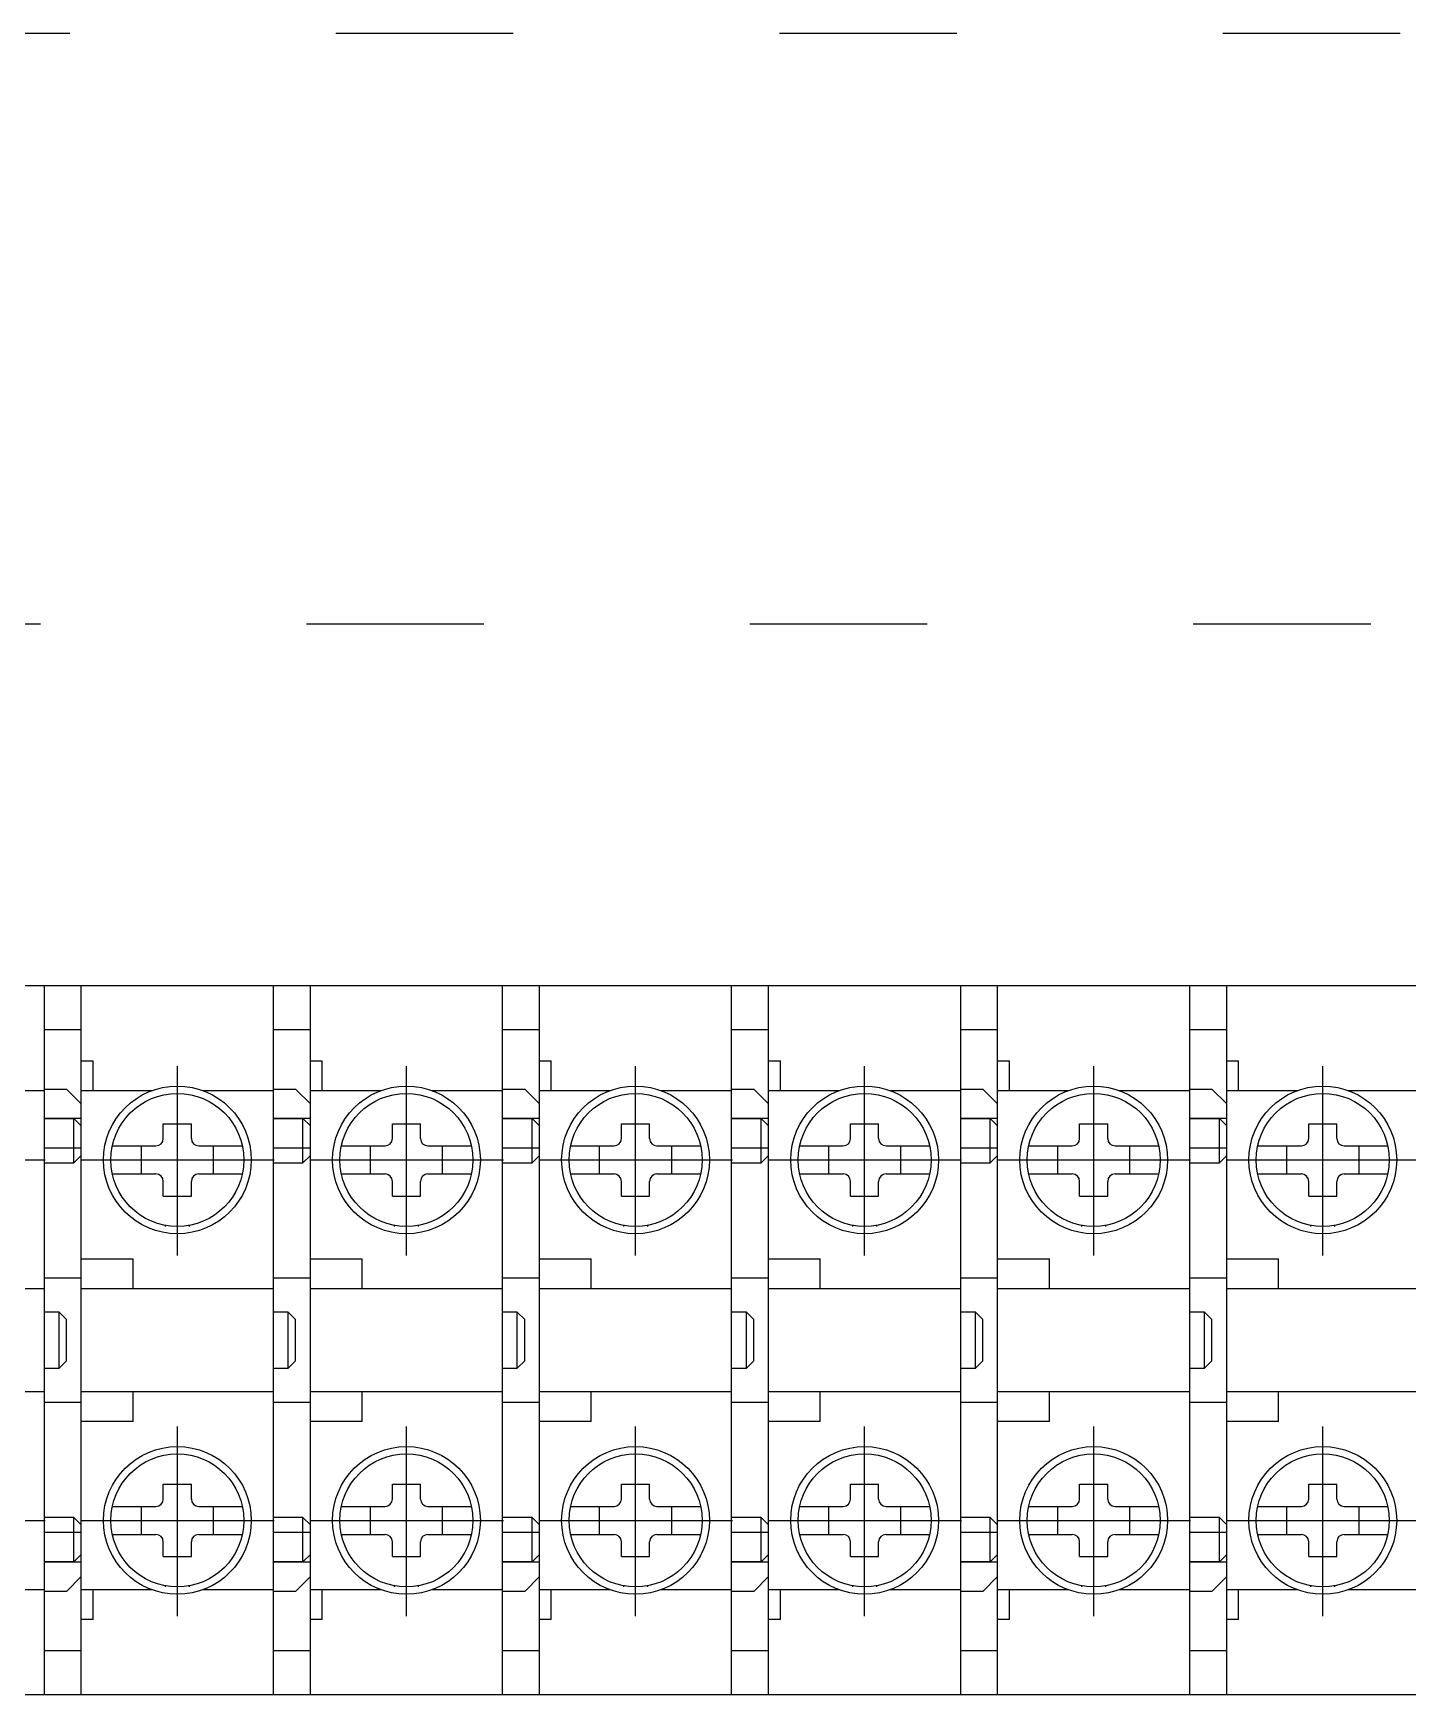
# Model space of a CAD drawing. Header units: millimetres. Extents: x 14879 to 38758, y -20740 to 1136.
# Drawn here: x 35411.6 to 35504.6, y -7516.8 to -7404.4 of the extents above; entities that cross this region are included whole.
import ezdxf

# ---------------------------------------------------------------- set-up
doc = ezdxf.new("R2010")
doc.units = ezdxf.units.MM
doc.linetypes.add('ACAD_ISO03W100', pattern=[30, 12, -18])
doc.linetypes.add('CENTER', pattern=[50.8, 31.75, -6.35, 6.35, -6.35])

msp = doc.modelspace()

# ---------------------------------------------------------------- linework, layer by layer
at = {"color": 3}
for p, q in [((35396.88, -7468.84), (35412.38, -7468.84)), ((35412.38, -7516.84), (35412.38, -7468.84)), ((35412.38, -7516.84), (35412.38, -7468.84)), ((35412.38, -7468.84), (35427.88, -7468.84)), ((35412.38, -7516.84), (35412.38, -7468.84)), ((35414.88, -7489.34), (35414.88, -7468.84)), ((35427.88, -7516.84), (35427.88, -7468.84)), ((35427.88, -7516.84), (35427.88, -7468.84)), ((35427.88, -7468.84), (35443.38, -7468.84)), ((35427.88, -7516.84), (35427.88, -7468.84)), ((35430.38, -7489.34), (35430.38, -7468.84)), ((35443.38, -7516.84), (35443.38, -7468.84)), ((35443.38, -7516.84), (35443.38, -7468.84)), ((35443.38, -7468.84), (35458.88, -7468.84)), ((35443.38, -7516.84), (35443.38, -7468.84)), ((35445.88, -7489.34), (35445.88, -7468.84)), ((35458.88, -7516.84), (35458.88, -7468.84)), ((35458.88, -7516.84), (35458.88, -7468.84)), ((35458.88, -7468.84), (35474.38, -7468.84)), ((35458.88, -7516.84), (35458.88, -7468.84)), ((35461.38, -7489.34), (35461.38, -7468.84)), ((35474.38, -7516.84), (35474.38, -7468.84)), ((35474.38, -7516.84), (35474.38, -7468.84)), ((35474.38, -7468.84), (35489.88, -7468.84)), ((35474.38, -7516.84), (35474.38, -7468.84)), ((35476.88, -7489.34), (35476.88, -7468.84)), ((35489.88, -7516.84), (35489.88, -7468.84)), ((35489.88, -7516.84), (35489.88, -7468.84)), ((35489.88, -7468.84), (35505.38, -7468.84)), ((35489.88, -7516.84), (35489.88, -7468.84)), ((35492.38, -7489.34), (35492.38, -7468.84)), ((35414.88, -7471.84), (35412.38, -7471.84)), ((35430.38, -7471.84), (35427.88, -7471.84)), ((35445.88, -7471.84), (35443.38, -7471.84)), ((35461.38, -7471.84), (35458.88, -7471.84)), ((35476.88, -7471.84), (35474.38, -7471.84)), ((35492.38, -7471.84), (35489.88, -7471.84)), ((35414.88, -7473.94), (35415.68, -7473.94)), ((35415.68, -7475.94), (35415.68, -7473.94)), ((35430.38, -7473.94), (35431.18, -7473.94)), ((35431.18, -7475.94), (35431.18, -7473.94)), ((35445.88, -7473.94), (35446.68, -7473.94)), ((35446.68, -7475.94), (35446.68, -7473.94)), ((35461.38, -7473.94), (35462.18, -7473.94)), ((35462.18, -7475.94), (35462.18, -7473.94)), ((35476.88, -7473.94), (35477.68, -7473.94)), ((35477.68, -7475.94), (35477.68, -7473.94)), ((35492.38, -7473.94), (35493.18, -7473.94)), ((35493.18, -7475.94), (35493.18, -7473.94)), ((35407.58, -7475.94), (35412.38, -7475.94)), ((35412.38, -7475.84), (35413.88, -7475.84)), ((35412.38, -7475.84), (35413.88, -7475.84)), ((35414.88, -7476.84), (35413.88, -7475.84)), ((35414.88, -7476.84), (35413.88, -7475.84)), ((35414.88, -7475.94), (35419.67, -7475.94)), ((35423.08, -7475.94), (35427.88, -7475.94)), ((35427.88, -7475.84), (35429.38, -7475.84)), ((35427.88, -7475.84), (35429.38, -7475.84)), ((35430.38, -7476.84), (35429.38, -7475.84)), ((35430.38, -7476.84), (35429.38, -7475.84)), ((35430.38, -7475.94), (35435.17, -7475.94)), ((35438.58, -7475.94), (35443.38, -7475.94)), ((35443.38, -7475.84), (35444.88, -7475.84)), ((35443.38, -7475.84), (35444.88, -7475.84)), ((35445.88, -7476.84), (35444.88, -7475.84)), ((35445.88, -7476.84), (35444.88, -7475.84)), ((35445.88, -7475.94), (35450.67, -7475.94)), ((35454.08, -7475.94), (35458.88, -7475.94)), ((35458.88, -7475.84), (35460.38, -7475.84)), ((35458.88, -7475.84), (35460.38, -7475.84)), ((35461.38, -7476.84), (35460.38, -7475.84)), ((35461.38, -7476.84), (35460.38, -7475.84)), ((35461.38, -7475.94), (35466.17, -7475.94)), ((35469.58, -7475.94), (35474.38, -7475.94)), ((35474.38, -7475.84), (35475.88, -7475.84)), ((35474.38, -7475.84), (35475.88, -7475.84)), ((35476.88, -7476.84), (35475.88, -7475.84)), ((35476.88, -7476.84), (35475.88, -7475.84)), ((35476.88, -7475.94), (35481.67, -7475.94)), ((35485.08, -7475.94), (35489.88, -7475.94)), ((35489.88, -7475.84), (35491.38, -7475.84)), ((35489.88, -7475.84), (35491.38, -7475.84)), ((35492.38, -7476.84), (35491.38, -7475.84)), ((35492.38, -7476.84), (35491.38, -7475.84)), ((35492.38, -7475.94), (35497.17, -7475.94)), ((35500.58, -7475.94), (35505.38, -7475.94)), ((35414.88, -7508.84), (35414.88, -7476.84)), ((35414.88, -7508.84), (35414.88, -7476.84)), ((35430.38, -7508.84), (35430.38, -7476.84)), ((35430.38, -7508.84), (35430.38, -7476.84)), ((35445.88, -7508.84), (35445.88, -7476.84)), ((35445.88, -7508.84), (35445.88, -7476.84)), ((35461.38, -7508.84), (35461.38, -7476.84)), ((35461.38, -7508.84), (35461.38, -7476.84)), ((35476.88, -7508.84), (35476.88, -7476.84)), ((35476.88, -7508.84), (35476.88, -7476.84)), ((35492.38, -7508.84), (35492.38, -7476.84)), ((35492.38, -7508.84), (35492.38, -7476.84)), ((35412.38, -7477.84), (35414.38, -7477.84)), ((35412.38, -7477.84), (35414.38, -7477.84)), ((35414.88, -7477.84), (35412.38, -7477.84)), ((35414.38, -7480.84), (35414.38, -7477.84)), ((35414.38, -7477.84), (35414.88, -7478.34)), ((35414.38, -7480.84), (35414.38, -7477.84)), ((35414.38, -7477.84), (35414.88, -7478.34)), ((35420.43, -7478.19), (35422.33, -7478.19)), ((35420.43, -7479.19), (35420.43, -7478.19)), ((35422.33, -7479.19), (35422.33, -7478.19)), ((35427.88, -7477.84), (35429.88, -7477.84)), ((35427.88, -7477.84), (35429.88, -7477.84)), ((35430.38, -7477.84), (35427.88, -7477.84)), ((35429.88, -7480.84), (35429.88, -7477.84)), ((35429.88, -7477.84), (35430.38, -7478.34)), ((35429.88, -7480.84), (35429.88, -7477.84)), ((35429.88, -7477.84), (35430.38, -7478.34)), ((35435.93, -7478.19), (35437.83, -7478.19)), ((35435.93, -7479.19), (35435.93, -7478.19)), ((35437.83, -7479.19), (35437.83, -7478.19)), ((35443.38, -7477.84), (35445.38, -7477.84)), ((35443.38, -7477.84), (35445.38, -7477.84)), ((35445.88, -7477.84), (35443.38, -7477.84)), ((35445.38, -7480.84), (35445.38, -7477.84)), ((35445.38, -7477.84), (35445.88, -7478.34)), ((35445.38, -7480.84), (35445.38, -7477.84)), ((35445.38, -7477.84), (35445.88, -7478.34)), ((35451.43, -7478.19), (35453.33, -7478.19)), ((35451.43, -7479.19), (35451.43, -7478.19)), ((35453.33, -7479.19), (35453.33, -7478.19)), ((35458.88, -7477.84), (35460.88, -7477.84)), ((35458.88, -7477.84), (35460.88, -7477.84)), ((35461.38, -7477.84), (35458.88, -7477.84)), ((35460.88, -7480.84), (35460.88, -7477.84)), ((35460.88, -7477.84), (35461.38, -7478.34)), ((35460.88, -7480.84), (35460.88, -7477.84)), ((35460.88, -7477.84), (35461.38, -7478.34)), ((35466.93, -7478.19), (35468.83, -7478.19)), ((35466.93, -7479.19), (35466.93, -7478.19)), ((35468.83, -7479.19), (35468.83, -7478.19)), ((35474.38, -7477.84), (35476.38, -7477.84)), ((35474.38, -7477.84), (35476.38, -7477.84)), ((35476.88, -7477.84), (35474.38, -7477.84)), ((35476.38, -7480.84), (35476.38, -7477.84)), ((35476.38, -7477.84), (35476.88, -7478.34)), ((35476.38, -7480.84), (35476.38, -7477.84)), ((35476.38, -7477.84), (35476.88, -7478.34)), ((35482.43, -7478.19), (35484.33, -7478.19)), ((35482.43, -7479.19), (35482.43, -7478.19)), ((35484.33, -7479.19), (35484.33, -7478.19)), ((35489.88, -7477.84), (35491.88, -7477.84)), ((35489.88, -7477.84), (35491.88, -7477.84)), ((35492.38, -7477.84), (35489.88, -7477.84)), ((35491.88, -7480.84), (35491.88, -7477.84)), ((35491.88, -7477.84), (35492.38, -7478.34)), ((35491.88, -7480.84), (35491.88, -7477.84)), ((35491.88, -7477.84), (35492.38, -7478.34)), ((35497.93, -7478.19), (35499.83, -7478.19)), ((35497.93, -7479.19), (35497.93, -7478.19)), ((35499.83, -7479.19), (35499.83, -7478.19)), ((35414.88, -7479.84), (35412.38, -7479.84)), ((35414.38, -7480.84), (35414.88, -7480.34)), ((35414.38, -7480.84), (35414.88, -7480.34)), ((35416.98, -7479.69), (35419.93, -7479.69)), ((35418.93, -7479.69), (35418.93, -7481.59)), ((35422.83, -7479.69), (35425.78, -7479.69)), ((35423.83, -7481.59), (35423.83, -7479.69)), ((35430.38, -7479.84), (35427.88, -7479.84)), ((35429.88, -7480.84), (35430.38, -7480.34)), ((35429.88, -7480.84), (35430.38, -7480.34)), ((35432.48, -7479.69), (35435.43, -7479.69)), ((35434.43, -7479.69), (35434.43, -7481.59)), ((35438.33, -7479.69), (35441.28, -7479.69)), ((35439.33, -7481.59), (35439.33, -7479.69)), ((35445.88, -7479.84), (35443.38, -7479.84)), ((35445.38, -7480.84), (35445.88, -7480.34)), ((35445.38, -7480.84), (35445.88, -7480.34)), ((35447.98, -7479.69), (35450.93, -7479.69)), ((35449.93, -7479.69), (35449.93, -7481.59)), ((35453.83, -7479.69), (35456.78, -7479.69)), ((35454.83, -7481.59), (35454.83, -7479.69)), ((35461.38, -7479.84), (35458.88, -7479.84)), ((35460.88, -7480.84), (35461.38, -7480.34)), ((35460.88, -7480.84), (35461.38, -7480.34)), ((35463.48, -7479.69), (35466.43, -7479.69)), ((35465.43, -7479.69), (35465.43, -7481.59)), ((35469.33, -7479.69), (35472.28, -7479.69)), ((35470.33, -7481.59), (35470.33, -7479.69)), ((35476.88, -7479.84), (35474.38, -7479.84)), ((35476.38, -7480.84), (35476.88, -7480.34)), ((35476.38, -7480.84), (35476.88, -7480.34)), ((35478.98, -7479.69), (35481.93, -7479.69)), ((35480.93, -7479.69), (35480.93, -7481.59)), ((35484.83, -7479.69), (35487.78, -7479.69)), ((35485.83, -7481.59), (35485.83, -7479.69)), ((35492.38, -7479.84), (35489.88, -7479.84)), ((35491.88, -7480.84), (35492.38, -7480.34)), ((35491.88, -7480.84), (35492.38, -7480.34)), ((35494.48, -7479.69), (35497.43, -7479.69)), ((35496.43, -7479.69), (35496.43, -7481.59)), ((35500.33, -7479.69), (35503.28, -7479.69)), ((35501.33, -7481.59), (35501.33, -7479.69)), ((35412.38, -7480.84), (35414.38, -7480.84)), ((35412.38, -7480.84), (35414.38, -7480.84)), ((35416.98, -7481.59), (35419.93, -7481.59)), ((35422.83, -7481.59), (35425.78, -7481.59)), ((35427.88, -7480.84), (35429.88, -7480.84)), ((35427.88, -7480.84), (35429.88, -7480.84)), ((35432.48, -7481.59), (35435.43, -7481.59)), ((35438.33, -7481.59), (35441.28, -7481.59)), ((35443.38, -7480.84), (35445.38, -7480.84)), ((35443.38, -7480.84), (35445.38, -7480.84)), ((35447.98, -7481.59), (35450.93, -7481.59)), ((35453.83, -7481.59), (35456.78, -7481.59)), ((35458.88, -7480.84), (35460.88, -7480.84)), ((35458.88, -7480.84), (35460.88, -7480.84)), ((35463.48, -7481.59), (35466.43, -7481.59)), ((35469.33, -7481.59), (35472.28, -7481.59)), ((35474.38, -7480.84), (35476.38, -7480.84)), ((35474.38, -7480.84), (35476.38, -7480.84)), ((35478.98, -7481.59), (35481.93, -7481.59)), ((35484.83, -7481.59), (35487.78, -7481.59)), ((35489.88, -7480.84), (35491.88, -7480.84)), ((35489.88, -7480.84), (35491.88, -7480.84)), ((35494.48, -7481.59), (35497.43, -7481.59)), ((35500.33, -7481.59), (35503.28, -7481.59)), ((35420.43, -7483.09), (35420.43, -7482.09)), ((35422.33, -7483.09), (35422.33, -7482.09)), ((35435.93, -7483.09), (35435.93, -7482.09)), ((35437.83, -7483.09), (35437.83, -7482.09)), ((35451.43, -7483.09), (35451.43, -7482.09)), ((35453.33, -7483.09), (35453.33, -7482.09)), ((35466.93, -7483.09), (35466.93, -7482.09)), ((35468.83, -7483.09), (35468.83, -7482.09)), ((35482.43, -7483.09), (35482.43, -7482.09)), ((35484.33, -7483.09), (35484.33, -7482.09)), ((35497.93, -7483.09), (35497.93, -7482.09)), ((35499.83, -7483.09), (35499.83, -7482.09)), ((35420.43, -7483.09), (35422.33, -7483.09)), ((35435.93, -7483.09), (35437.83, -7483.09)), ((35451.43, -7483.09), (35453.33, -7483.09)), ((35466.93, -7483.09), (35468.83, -7483.09)), ((35482.43, -7483.09), (35484.33, -7483.09)), ((35497.93, -7483.09), (35499.83, -7483.09)), ((35420.58, -7485.14), (35420.58, -7485.07)), ((35422.18, -7485.07), (35422.18, -7485.14)), ((35436.08, -7485.14), (35436.08, -7485.07)), ((35437.68, -7485.07), (35437.68, -7485.14)), ((35451.58, -7485.14), (35451.58, -7485.07)), ((35453.18, -7485.07), (35453.18, -7485.14)), ((35467.08, -7485.14), (35467.08, -7485.07)), ((35468.68, -7485.07), (35468.68, -7485.14)), ((35482.58, -7485.14), (35482.58, -7485.07)), ((35484.18, -7485.07), (35484.18, -7485.14)), ((35498.08, -7485.14), (35498.08, -7485.07)), ((35499.68, -7485.07), (35499.68, -7485.14)), ((35414.88, -7487.34), (35418.38, -7487.34)), ((35418.38, -7489.34), (35418.38, -7487.34)), ((35430.38, -7487.34), (35433.88, -7487.34)), ((35433.88, -7489.34), (35433.88, -7487.34)), ((35445.88, -7487.34), (35449.38, -7487.34)), ((35449.38, -7489.34), (35449.38, -7487.34)), ((35461.38, -7487.34), (35464.88, -7487.34)), ((35464.88, -7489.34), (35464.88, -7487.34)), ((35476.88, -7487.34), (35480.38, -7487.34)), ((35480.38, -7489.34), (35480.38, -7487.34)), ((35492.38, -7487.34), (35495.88, -7487.34)), ((35495.88, -7489.34), (35495.88, -7487.34)), ((35399.38, -7489.34), (35412.38, -7489.34)), ((35414.88, -7488.64), (35412.38, -7488.64)), ((35414.88, -7489.34), (35427.88, -7489.34)), ((35430.38, -7488.64), (35427.88, -7488.64)), ((35430.38, -7489.34), (35443.38, -7489.34)), ((35445.88, -7488.64), (35443.38, -7488.64)), ((35445.88, -7489.34), (35458.88, -7489.34)), ((35461.38, -7488.64), (35458.88, -7488.64)), ((35461.38, -7489.34), (35474.38, -7489.34)), ((35476.88, -7488.64), (35474.38, -7488.64)), ((35476.88, -7489.34), (35489.88, -7489.34)), ((35492.38, -7488.64), (35489.88, -7488.64)), ((35492.38, -7489.34), (35505.38, -7489.34)), ((35413.38, -7490.94), (35412.38, -7490.94)), ((35413.38, -7490.94), (35412.38, -7490.94)), ((35413.38, -7494.74), (35413.38, -7490.94)), ((35413.38, -7490.94), (35413.88, -7491.44)), ((35413.38, -7494.74), (35413.38, -7490.94)), ((35413.38, -7490.94), (35413.88, -7491.44)), ((35413.88, -7494.24), (35413.88, -7491.44)), ((35413.88, -7494.24), (35413.88, -7491.44)), ((35428.88, -7490.94), (35427.88, -7490.94)), ((35428.88, -7490.94), (35427.88, -7490.94)), ((35428.88, -7494.74), (35428.88, -7490.94)), ((35428.88, -7490.94), (35429.38, -7491.44)), ((35428.88, -7494.74), (35428.88, -7490.94)), ((35428.88, -7490.94), (35429.38, -7491.44)), ((35429.38, -7494.24), (35429.38, -7491.44)), ((35429.38, -7494.24), (35429.38, -7491.44)), ((35444.38, -7490.94), (35443.38, -7490.94)), ((35444.38, -7490.94), (35443.38, -7490.94)), ((35444.38, -7494.74), (35444.38, -7490.94)), ((35444.38, -7490.94), (35444.88, -7491.44)), ((35444.38, -7494.74), (35444.38, -7490.94)), ((35444.38, -7490.94), (35444.88, -7491.44)), ((35444.88, -7494.24), (35444.88, -7491.44)), ((35444.88, -7494.24), (35444.88, -7491.44)), ((35459.88, -7490.94), (35458.88, -7490.94)), ((35459.88, -7490.94), (35458.88, -7490.94)), ((35459.88, -7494.74), (35459.88, -7490.94)), ((35459.88, -7490.94), (35460.38, -7491.44)), ((35459.88, -7494.74), (35459.88, -7490.94)), ((35459.88, -7490.94), (35460.38, -7491.44)), ((35460.38, -7494.24), (35460.38, -7491.44)), ((35460.38, -7494.24), (35460.38, -7491.44)), ((35475.38, -7490.94), (35474.38, -7490.94)), ((35475.38, -7490.94), (35474.38, -7490.94)), ((35475.38, -7494.74), (35475.38, -7490.94)), ((35475.38, -7490.94), (35475.88, -7491.44)), ((35475.38, -7494.74), (35475.38, -7490.94)), ((35475.38, -7490.94), (35475.88, -7491.44)), ((35475.88, -7494.24), (35475.88, -7491.44)), ((35475.88, -7494.24), (35475.88, -7491.44)), ((35490.88, -7490.94), (35489.88, -7490.94)), ((35490.88, -7490.94), (35489.88, -7490.94)), ((35490.88, -7494.74), (35490.88, -7490.94)), ((35490.88, -7490.94), (35491.38, -7491.44)), ((35490.88, -7494.74), (35490.88, -7490.94)), ((35490.88, -7490.94), (35491.38, -7491.44)), ((35491.38, -7494.24), (35491.38, -7491.44)), ((35491.38, -7494.24), (35491.38, -7491.44)), ((35413.88, -7494.24), (35413.38, -7494.74)), ((35413.88, -7494.24), (35413.38, -7494.74)), ((35429.38, -7494.24), (35428.88, -7494.74)), ((35429.38, -7494.24), (35428.88, -7494.74)), ((35444.88, -7494.24), (35444.38, -7494.74)), ((35444.88, -7494.24), (35444.38, -7494.74)), ((35460.38, -7494.24), (35459.88, -7494.74)), ((35460.38, -7494.24), (35459.88, -7494.74)), ((35475.88, -7494.24), (35475.38, -7494.74)), ((35475.88, -7494.24), (35475.38, -7494.74)), ((35491.38, -7494.24), (35490.88, -7494.74)), ((35491.38, -7494.24), (35490.88, -7494.74)), ((35412.38, -7494.74), (35413.38, -7494.74)), ((35412.38, -7494.74), (35413.38, -7494.74)), ((35427.88, -7494.74), (35428.88, -7494.74)), ((35427.88, -7494.74), (35428.88, -7494.74)), ((35443.38, -7494.74), (35444.38, -7494.74)), ((35443.38, -7494.74), (35444.38, -7494.74)), ((35458.88, -7494.74), (35459.88, -7494.74)), ((35458.88, -7494.74), (35459.88, -7494.74)), ((35474.38, -7494.74), (35475.38, -7494.74)), ((35474.38, -7494.74), (35475.38, -7494.74)), ((35489.88, -7494.74), (35490.88, -7494.74)), ((35489.88, -7494.74), (35490.88, -7494.74)), ((35412.38, -7496.34), (35399.38, -7496.34)), ((35427.88, -7496.34), (35414.88, -7496.34)), ((35414.88, -7516.84), (35414.88, -7496.34)), ((35418.38, -7498.34), (35418.38, -7496.34)), ((35443.38, -7496.34), (35430.38, -7496.34)), ((35430.38, -7516.84), (35430.38, -7496.34)), ((35433.88, -7498.34), (35433.88, -7496.34)), ((35458.88, -7496.34), (35445.88, -7496.34)), ((35445.88, -7516.84), (35445.88, -7496.34)), ((35449.38, -7498.34), (35449.38, -7496.34)), ((35474.38, -7496.34), (35461.38, -7496.34)), ((35461.38, -7516.84), (35461.38, -7496.34)), ((35464.88, -7498.34), (35464.88, -7496.34)), ((35489.88, -7496.34), (35476.88, -7496.34)), ((35476.88, -7516.84), (35476.88, -7496.34)), ((35480.38, -7498.34), (35480.38, -7496.34)), ((35505.38, -7496.34), (35492.38, -7496.34)), ((35492.38, -7516.84), (35492.38, -7496.34)), ((35495.88, -7498.34), (35495.88, -7496.34)), ((35412.38, -7497.04), (35414.88, -7497.04)), ((35427.88, -7497.04), (35430.38, -7497.04)), ((35443.38, -7497.04), (35445.88, -7497.04)), ((35458.88, -7497.04), (35461.38, -7497.04)), ((35474.38, -7497.04), (35476.88, -7497.04)), ((35489.88, -7497.04), (35492.38, -7497.04)), ((35418.38, -7498.34), (35414.88, -7498.34)), ((35433.88, -7498.34), (35430.38, -7498.34)), ((35449.38, -7498.34), (35445.88, -7498.34)), ((35464.88, -7498.34), (35461.38, -7498.34)), ((35480.38, -7498.34), (35476.88, -7498.34)), ((35495.88, -7498.34), (35492.38, -7498.34)), ((35420.43, -7502.59), (35422.33, -7502.59)), ((35420.43, -7503.59), (35420.43, -7502.59)), ((35422.33, -7503.59), (35422.33, -7502.59)), ((35435.93, -7502.59), (35437.83, -7502.59)), ((35435.93, -7503.59), (35435.93, -7502.59)), ((35437.83, -7503.59), (35437.83, -7502.59)), ((35451.43, -7502.59), (35453.33, -7502.59)), ((35451.43, -7503.59), (35451.43, -7502.59)), ((35453.33, -7503.59), (35453.33, -7502.59)), ((35466.93, -7502.59), (35468.83, -7502.59)), ((35466.93, -7503.59), (35466.93, -7502.59)), ((35468.83, -7503.59), (35468.83, -7502.59)), ((35482.43, -7502.59), (35484.33, -7502.59)), ((35482.43, -7503.59), (35482.43, -7502.59)), ((35484.33, -7503.59), (35484.33, -7502.59)), ((35497.93, -7502.59), (35499.83, -7502.59)), ((35497.93, -7503.59), (35497.93, -7502.59)), ((35499.83, -7503.59), (35499.83, -7502.59)), ((35416.98, -7504.09), (35419.93, -7504.09)), ((35418.93, -7504.09), (35418.93, -7505.99)), ((35422.83, -7504.09), (35425.78, -7504.09)), ((35423.83, -7505.99), (35423.83, -7504.09)), ((35432.48, -7504.09), (35435.43, -7504.09)), ((35434.43, -7504.09), (35434.43, -7505.99)), ((35438.33, -7504.09), (35441.28, -7504.09)), ((35439.33, -7505.99), (35439.33, -7504.09)), ((35447.98, -7504.09), (35450.93, -7504.09)), ((35449.93, -7504.09), (35449.93, -7505.99)), ((35453.83, -7504.09), (35456.78, -7504.09)), ((35454.83, -7505.99), (35454.83, -7504.09)), ((35463.48, -7504.09), (35466.43, -7504.09)), ((35465.43, -7504.09), (35465.43, -7505.99)), ((35469.33, -7504.09), (35472.28, -7504.09)), ((35470.33, -7505.99), (35470.33, -7504.09)), ((35478.98, -7504.09), (35481.93, -7504.09)), ((35480.93, -7504.09), (35480.93, -7505.99)), ((35484.83, -7504.09), (35487.78, -7504.09)), ((35485.83, -7505.99), (35485.83, -7504.09)), ((35494.48, -7504.09), (35497.43, -7504.09)), ((35496.43, -7504.09), (35496.43, -7505.99)), ((35500.33, -7504.09), (35503.28, -7504.09)), ((35501.33, -7505.99), (35501.33, -7504.09)), ((35414.38, -7504.84), (35412.38, -7504.84)), ((35414.38, -7504.84), (35412.38, -7504.84)), ((35414.38, -7507.84), (35414.38, -7504.84)), ((35414.88, -7505.34), (35414.38, -7504.84)), ((35414.38, -7507.84), (35414.38, -7504.84)), ((35414.88, -7505.34), (35414.38, -7504.84)), ((35429.88, -7504.84), (35427.88, -7504.84)), ((35429.88, -7504.84), (35427.88, -7504.84)), ((35429.88, -7507.84), (35429.88, -7504.84)), ((35430.38, -7505.34), (35429.88, -7504.84)), ((35429.88, -7507.84), (35429.88, -7504.84)), ((35430.38, -7505.34), (35429.88, -7504.84)), ((35445.38, -7504.84), (35443.38, -7504.84)), ((35445.38, -7504.84), (35443.38, -7504.84)), ((35445.38, -7507.84), (35445.38, -7504.84)), ((35445.88, -7505.34), (35445.38, -7504.84)), ((35445.38, -7507.84), (35445.38, -7504.84)), ((35445.88, -7505.34), (35445.38, -7504.84)), ((35460.88, -7504.84), (35458.88, -7504.84)), ((35460.88, -7504.84), (35458.88, -7504.84)), ((35460.88, -7507.84), (35460.88, -7504.84)), ((35461.38, -7505.34), (35460.88, -7504.84)), ((35460.88, -7507.84), (35460.88, -7504.84)), ((35461.38, -7505.34), (35460.88, -7504.84)), ((35476.38, -7504.84), (35474.38, -7504.84)), ((35476.38, -7504.84), (35474.38, -7504.84)), ((35476.38, -7507.84), (35476.38, -7504.84)), ((35476.88, -7505.34), (35476.38, -7504.84)), ((35476.38, -7507.84), (35476.38, -7504.84)), ((35476.88, -7505.34), (35476.38, -7504.84)), ((35491.88, -7504.84), (35489.88, -7504.84)), ((35491.88, -7504.84), (35489.88, -7504.84)), ((35491.88, -7507.84), (35491.88, -7504.84)), ((35492.38, -7505.34), (35491.88, -7504.84)), ((35491.88, -7507.84), (35491.88, -7504.84)), ((35492.38, -7505.34), (35491.88, -7504.84)), ((35412.38, -7505.84), (35414.88, -7505.84)), ((35416.98, -7505.99), (35419.93, -7505.99)), ((35420.43, -7507.49), (35420.43, -7506.49)), ((35422.33, -7507.49), (35422.33, -7506.49)), ((35422.83, -7505.99), (35425.78, -7505.99)), ((35427.88, -7505.84), (35430.38, -7505.84)), ((35432.48, -7505.99), (35435.43, -7505.99)), ((35435.93, -7507.49), (35435.93, -7506.49)), ((35437.83, -7507.49), (35437.83, -7506.49)), ((35438.33, -7505.99), (35441.28, -7505.99)), ((35443.38, -7505.84), (35445.88, -7505.84)), ((35447.98, -7505.99), (35450.93, -7505.99)), ((35451.43, -7507.49), (35451.43, -7506.49)), ((35453.33, -7507.49), (35453.33, -7506.49)), ((35453.83, -7505.99), (35456.78, -7505.99)), ((35458.88, -7505.84), (35461.38, -7505.84)), ((35463.48, -7505.99), (35466.43, -7505.99)), ((35466.93, -7507.49), (35466.93, -7506.49)), ((35468.83, -7507.49), (35468.83, -7506.49)), ((35469.33, -7505.99), (35472.28, -7505.99)), ((35474.38, -7505.84), (35476.88, -7505.84)), ((35478.98, -7505.99), (35481.93, -7505.99)), ((35482.43, -7507.49), (35482.43, -7506.49)), ((35484.33, -7507.49), (35484.33, -7506.49)), ((35484.83, -7505.99), (35487.78, -7505.99)), ((35489.88, -7505.84), (35492.38, -7505.84)), ((35494.48, -7505.99), (35497.43, -7505.99)), ((35497.93, -7507.49), (35497.93, -7506.49)), ((35499.83, -7507.49), (35499.83, -7506.49)), ((35500.33, -7505.99), (35503.28, -7505.99)), ((35414.88, -7507.34), (35414.38, -7507.84)), ((35414.88, -7507.34), (35414.38, -7507.84)), ((35420.43, -7507.49), (35422.33, -7507.49)), ((35430.38, -7507.34), (35429.88, -7507.84)), ((35430.38, -7507.34), (35429.88, -7507.84)), ((35435.93, -7507.49), (35437.83, -7507.49)), ((35445.88, -7507.34), (35445.38, -7507.84)), ((35445.88, -7507.34), (35445.38, -7507.84)), ((35451.43, -7507.49), (35453.33, -7507.49)), ((35461.38, -7507.34), (35460.88, -7507.84)), ((35461.38, -7507.34), (35460.88, -7507.84)), ((35466.93, -7507.49), (35468.83, -7507.49)), ((35476.88, -7507.34), (35476.38, -7507.84)), ((35476.88, -7507.34), (35476.38, -7507.84)), ((35482.43, -7507.49), (35484.33, -7507.49)), ((35492.38, -7507.34), (35491.88, -7507.84)), ((35492.38, -7507.34), (35491.88, -7507.84)), ((35497.93, -7507.49), (35499.83, -7507.49)), ((35414.38, -7507.84), (35412.38, -7507.84)), ((35414.38, -7507.84), (35412.38, -7507.84)), ((35412.38, -7507.84), (35414.88, -7507.84)), ((35413.88, -7509.84), (35414.88, -7508.84)), ((35413.88, -7509.84), (35414.88, -7508.84)), ((35429.88, -7507.84), (35427.88, -7507.84)), ((35429.88, -7507.84), (35427.88, -7507.84)), ((35427.88, -7507.84), (35430.38, -7507.84)), ((35429.38, -7509.84), (35430.38, -7508.84)), ((35429.38, -7509.84), (35430.38, -7508.84)), ((35445.38, -7507.84), (35443.38, -7507.84)), ((35445.38, -7507.84), (35443.38, -7507.84)), ((35443.38, -7507.84), (35445.88, -7507.84)), ((35444.88, -7509.84), (35445.88, -7508.84)), ((35444.88, -7509.84), (35445.88, -7508.84)), ((35460.88, -7507.84), (35458.88, -7507.84)), ((35460.88, -7507.84), (35458.88, -7507.84)), ((35458.88, -7507.84), (35461.38, -7507.84)), ((35460.38, -7509.84), (35461.38, -7508.84)), ((35460.38, -7509.84), (35461.38, -7508.84)), ((35476.38, -7507.84), (35474.38, -7507.84)), ((35476.38, -7507.84), (35474.38, -7507.84)), ((35474.38, -7507.84), (35476.88, -7507.84)), ((35475.88, -7509.84), (35476.88, -7508.84)), ((35475.88, -7509.84), (35476.88, -7508.84)), ((35491.88, -7507.84), (35489.88, -7507.84)), ((35491.88, -7507.84), (35489.88, -7507.84)), ((35489.88, -7507.84), (35492.38, -7507.84)), ((35491.38, -7509.84), (35492.38, -7508.84)), ((35491.38, -7509.84), (35492.38, -7508.84)), ((35412.38, -7509.74), (35407.58, -7509.74)), ((35413.88, -7509.84), (35412.38, -7509.84)), ((35413.88, -7509.84), (35412.38, -7509.84)), ((35419.67, -7509.74), (35414.88, -7509.74)), ((35415.68, -7511.74), (35415.68, -7509.74)), ((35420.58, -7509.54), (35420.58, -7509.47)), ((35422.18, -7509.47), (35422.18, -7509.54)), ((35427.88, -7509.74), (35423.08, -7509.74)), ((35429.38, -7509.84), (35427.88, -7509.84)), ((35429.38, -7509.84), (35427.88, -7509.84)), ((35435.17, -7509.74), (35430.38, -7509.74)), ((35431.18, -7511.74), (35431.18, -7509.74)), ((35436.08, -7509.54), (35436.08, -7509.47)), ((35437.68, -7509.47), (35437.68, -7509.54)), ((35443.38, -7509.74), (35438.58, -7509.74)), ((35444.88, -7509.84), (35443.38, -7509.84)), ((35444.88, -7509.84), (35443.38, -7509.84)), ((35450.67, -7509.74), (35445.88, -7509.74)), ((35446.68, -7511.74), (35446.68, -7509.74)), ((35451.58, -7509.54), (35451.58, -7509.47)), ((35453.18, -7509.47), (35453.18, -7509.54)), ((35458.88, -7509.74), (35454.08, -7509.74)), ((35460.38, -7509.84), (35458.88, -7509.84)), ((35460.38, -7509.84), (35458.88, -7509.84)), ((35466.17, -7509.74), (35461.38, -7509.74)), ((35462.18, -7511.74), (35462.18, -7509.74)), ((35467.08, -7509.54), (35467.08, -7509.47)), ((35468.68, -7509.47), (35468.68, -7509.54)), ((35474.38, -7509.74), (35469.58, -7509.74)), ((35475.88, -7509.84), (35474.38, -7509.84)), ((35475.88, -7509.84), (35474.38, -7509.84)), ((35481.67, -7509.74), (35476.88, -7509.74)), ((35477.68, -7511.74), (35477.68, -7509.74)), ((35482.58, -7509.54), (35482.58, -7509.47)), ((35484.18, -7509.47), (35484.18, -7509.54)), ((35489.88, -7509.74), (35485.08, -7509.74)), ((35491.38, -7509.84), (35489.88, -7509.84)), ((35491.38, -7509.84), (35489.88, -7509.84)), ((35497.17, -7509.74), (35492.38, -7509.74)), ((35493.18, -7511.74), (35493.18, -7509.74)), ((35498.08, -7509.54), (35498.08, -7509.47)), ((35499.68, -7509.47), (35499.68, -7509.54)), ((35505.38, -7509.74), (35500.58, -7509.74)), ((35415.68, -7511.74), (35414.88, -7511.74)), ((35431.18, -7511.74), (35430.38, -7511.74)), ((35446.68, -7511.74), (35445.88, -7511.74)), ((35462.18, -7511.74), (35461.38, -7511.74)), ((35477.68, -7511.74), (35476.88, -7511.74)), ((35493.18, -7511.74), (35492.38, -7511.74)), ((35412.38, -7513.84), (35414.88, -7513.84)), ((35427.88, -7513.84), (35430.38, -7513.84)), ((35443.38, -7513.84), (35445.88, -7513.84)), ((35458.88, -7513.84), (35461.38, -7513.84)), ((35474.38, -7513.84), (35476.88, -7513.84)), ((35489.88, -7513.84), (35492.38, -7513.84)), ((35412.38, -7516.84), (35396.88, -7516.84)), ((35427.88, -7516.84), (35412.38, -7516.84)), ((35443.38, -7516.84), (35427.88, -7516.84)), ((35458.88, -7516.84), (35443.38, -7516.84)), ((35474.38, -7516.84), (35458.88, -7516.84)), ((35489.88, -7516.84), (35474.38, -7516.84)), ((35505.38, -7516.84), (35489.88, -7516.84))]:
    msp.add_line(p, q, dxfattribs=at)
at = {"color": 3, "linetype": 'CENTER'}
for p, q in [((35421.38, -7487.11), (35421.38, -7474.29)), ((35436.88, -7487.11), (35436.88, -7474.29)), ((35452.38, -7487.11), (35452.38, -7474.29)), ((35467.88, -7487.11), (35467.88, -7474.29)), ((35483.38, -7487.11), (35483.38, -7474.29)), ((35498.88, -7487.11), (35498.88, -7474.29)), ((35399.42, -7480.64), (35412.44, -7480.64)), ((35414.92, -7480.64), (35427.94, -7480.64)), ((35430.42, -7480.64), (35443.44, -7480.64)), ((35445.92, -7480.64), (35458.94, -7480.64)), ((35461.42, -7480.64), (35474.44, -7480.64)), ((35476.92, -7480.64), (35489.94, -7480.64)), ((35492.42, -7480.64), (35505.44, -7480.64)), ((35421.38, -7511.51), (35421.38, -7498.69)), ((35436.88, -7511.51), (35436.88, -7498.69)), ((35452.38, -7511.51), (35452.38, -7498.69)), ((35467.88, -7511.51), (35467.88, -7498.69)), ((35483.38, -7511.51), (35483.38, -7498.69)), ((35498.88, -7511.51), (35498.88, -7498.69)), ((35399.42, -7505.04), (35412.44, -7505.04)), ((35414.92, -7505.04), (35427.94, -7505.04)), ((35430.42, -7505.04), (35443.44, -7505.04)), ((35445.92, -7505.04), (35458.94, -7505.04)), ((35461.42, -7505.04), (35474.44, -7505.04)), ((35476.92, -7505.04), (35489.94, -7505.04)), ((35492.42, -7505.04), (35505.44, -7505.04))]:
    msp.add_line(p, q, dxfattribs=at)
at = {"color": 1, "linetype": 'ACAD_ISO03W100'}
msp.add_lwpolyline([(35012.11, -7444.38), (35012.11, -7404.38), (35622.12, -7404.38), (35622.12, -7444.38)], close=True, dxfattribs=at)
at = {"color": 3}
for centre, radius in [((35421.38, -7480.64), 5), ((35421.38, -7480.64), 4.5), ((35436.88, -7480.64), 5), ((35436.88, -7480.64), 4.5), ((35452.38, -7480.64), 5), ((35452.38, -7480.64), 4.5), ((35467.88, -7480.64), 5), ((35467.88, -7480.64), 4.5), ((35483.38, -7480.64), 5), ((35483.38, -7480.64), 4.5), ((35498.88, -7480.64), 5), ((35498.88, -7480.64), 4.5), ((35421.38, -7505.04), 5), ((35421.38, -7505.04), 4.5), ((35436.88, -7505.04), 5), ((35436.88, -7505.04), 4.5), ((35452.38, -7505.04), 5), ((35452.38, -7505.04), 4.5), ((35467.88, -7505.04), 5), ((35467.88, -7505.04), 4.5), ((35483.38, -7505.04), 5), ((35483.38, -7505.04), 4.5), ((35498.88, -7505.04), 5), ((35498.88, -7505.04), 4.5)]:
    msp.add_circle(centre, radius, dxfattribs=at)
for centre, start, end in [((35419.93, -7479.19), 270, 0), ((35422.83, -7479.19), 180, 270), ((35435.43, -7479.19), 270, 0), ((35438.33, -7479.19), 180, 270), ((35450.93, -7479.19), 270, 0), ((35453.83, -7479.19), 180, 270), ((35466.43, -7479.19), 270, 0), ((35469.33, -7479.19), 180, 270), ((35481.93, -7479.19), 270, 0), ((35484.83, -7479.19), 180, 270), ((35497.43, -7479.19), 270, 0), ((35500.33, -7479.19), 180, 270), ((35419.93, -7482.09), 0, 90), ((35422.83, -7482.09), 90, 180), ((35435.43, -7482.09), 0, 90), ((35438.33, -7482.09), 90, 180), ((35450.93, -7482.09), 0, 90), ((35453.83, -7482.09), 90, 180), ((35466.43, -7482.09), 0, 90), ((35469.33, -7482.09), 90, 180), ((35481.93, -7482.09), 0, 90), ((35484.83, -7482.09), 90, 180), ((35497.43, -7482.09), 0, 90), ((35500.33, -7482.09), 90, 180), ((35419.93, -7503.59), 270, 0), ((35422.83, -7503.59), 180, 270), ((35435.43, -7503.59), 270, 0), ((35438.33, -7503.59), 180, 270), ((35450.93, -7503.59), 270, 0), ((35453.83, -7503.59), 180, 270), ((35466.43, -7503.59), 270, 0), ((35469.33, -7503.59), 180, 270), ((35481.93, -7503.59), 270, 0), ((35484.83, -7503.59), 180, 270), ((35497.43, -7503.59), 270, 0), ((35500.33, -7503.59), 180, 270), ((35419.93, -7506.49), 0, 90), ((35422.83, -7506.49), 90, 180), ((35435.43, -7506.49), 0, 90), ((35438.33, -7506.49), 90, 180), ((35450.93, -7506.49), 0, 90), ((35453.83, -7506.49), 90, 180), ((35466.43, -7506.49), 0, 90), ((35469.33, -7506.49), 90, 180), ((35481.93, -7506.49), 0, 90), ((35484.83, -7506.49), 90, 180), ((35497.43, -7506.49), 0, 90), ((35500.33, -7506.49), 90, 180)]:
    msp.add_arc(centre, 0.5, start, end, dxfattribs=at)

doc.saveas('drawing.dxf')
